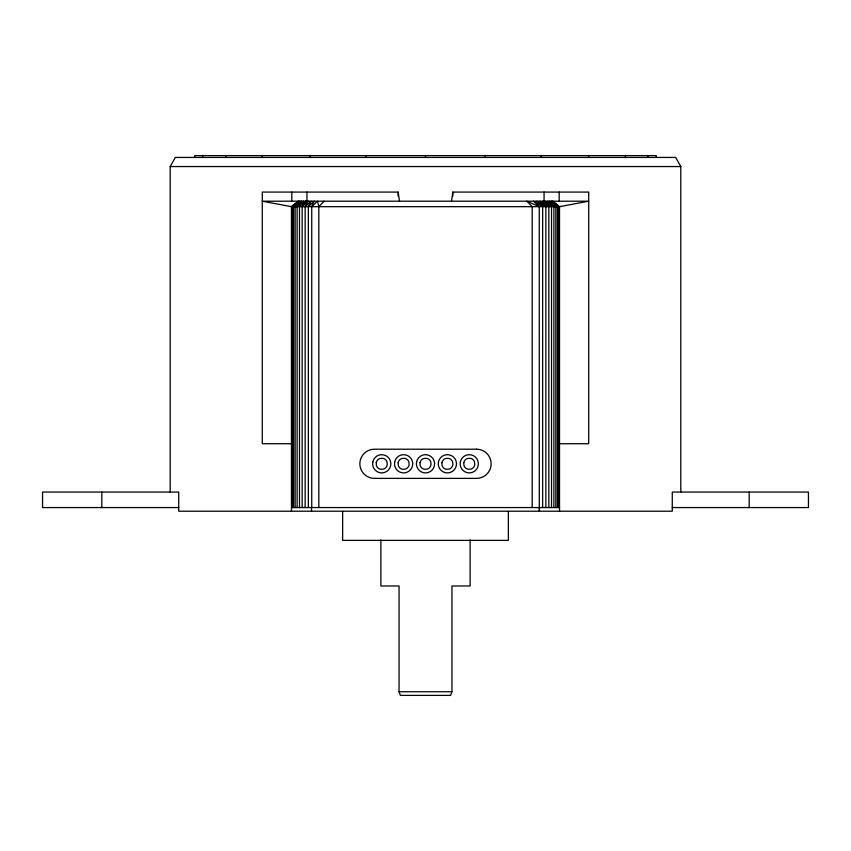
<?xml version="1.0" encoding="UTF-8"?>
<svg xmlns="http://www.w3.org/2000/svg" width="851" height="851" viewBox="0 0 851 851"><rect width="100%" height="100%" fill="white"/><g stroke="black" fill="none" stroke-linecap="round" stroke-linejoin="round"><path stroke-width="1.28" d="M451.487 201.198L452.849 192.081L588.711 192.081L588.711 443.733L559.533 443.733M470.135 539.874L470.135 585.977L451.945 585.977L451.945 691.746L450.615 695.384L400.385 695.384L399.055 691.746L399.055 585.977L380.865 585.977L380.865 539.874M311.743 507.558L311.743 206.676L314.21 201.198L308.349 206.676L308.349 507.558M308.349 206.676L311.158 201.198L305.147 206.676L305.147 507.558M170.2 492.059L170.2 166.551L175.306 157.435L675.694 157.435L680.8 166.551L680.8 492.059M305.147 206.676L308.339 201.198L302.169 206.676L302.169 507.558M302.169 206.676L305.775 201.198L297.116 206.676L297.116 507.558M318.817 507.558L318.817 206.676L324.157 201.198M311.743 206.676L317.434 201.198L318.817 206.676M305.775 201.198L299.478 206.676L299.478 507.558M297.116 206.676L303.541 201.198L295.137 206.676L295.137 507.558M295.137 206.676L301.648 201.198L293.552 206.676L293.552 507.558M293.552 206.676L300.148 201.198L292.404 206.676L292.404 507.558M292.404 206.676L299.052 201.198L291.467 206.676L262.289 201.198L588.711 201.198L559.533 206.676L291.467 206.676L291.467 511.206M291.467 206.676L298.169 201.198M170.2 166.551L680.8 166.551M399.513 201.198L398.151 192.081L262.289 192.081L262.289 443.733L291.467 443.733M178.721 507.558L42.55 507.558L42.55 492.059L178.721 492.059L178.721 511.206L672.279 511.206L672.279 492.059L808.45 492.059L808.45 507.558L672.279 507.558M291.467 507.558L559.533 507.558M399.055 691.746L451.945 691.746M539.311 511.206L539.257 206.676L526.843 201.198L532.183 206.676L532.183 507.558M545.853 507.558L545.853 206.676L536.79 201.198L542.651 206.676L542.651 507.558M542.651 206.676L533.566 201.198L539.257 206.676M548.831 507.558L548.831 206.676L539.842 201.198L545.853 206.676M558.596 507.558L558.596 206.676L551.948 201.198L557.448 206.676L557.448 507.558M557.448 206.676L550.852 201.198L555.863 206.676L555.863 507.558M555.863 206.676L549.352 201.198L553.884 206.676L553.884 507.558M553.884 206.676L547.459 201.198L551.522 206.676L551.522 507.558M545.225 201.198L551.522 206.676L542.661 201.198L548.831 206.676M558.596 206.676L552.831 201.198L559.533 206.676L559.533 511.206M749.188 492.059L749.188 507.558M656.281 157.435L656.281 155.616L194.719 155.616L194.719 157.435M648.419 155.616L648.419 157.435M648.26 155.616L648.26 157.435M625.357 155.616L625.357 157.435M588.69 155.616L588.69 157.435M559.192 192.081L559.192 201.198M544.055 192.081L544.055 201.198M540.896 155.616L540.896 157.435M539.47 507.558L539.47 511.206M508.366 511.504L508.366 540.385L342.634 540.385L342.634 511.504M485.23 155.616L485.23 157.435M452.849 192.081L452.849 195.985M425.5 155.616L425.5 157.435M398.151 192.081L398.151 195.985M365.77 155.616L365.77 157.435M311.53 507.558L311.53 511.206M310.104 155.616L310.104 157.435M306.945 192.081L306.945 201.198M291.808 192.081L291.808 201.198M262.31 155.616L262.31 157.435M225.643 155.616L225.643 157.435M202.581 155.616L202.74 157.435M101.812 492.059L101.812 507.558M372.802 461.944L372.632 464.316A9.116 9.116 0 0 0 379.886 472.72L382.259 472.901A9.116 9.116 0 0 0 390.662 465.646L390.832 463.274A9.116 9.116 0 0 0 383.588 454.87L381.216 454.689A9.116 9.116 0 0 0 372.802 461.944M376.248 462.657L376.419 465.55A5.595 5.595 0 0 0 380.599 469.273L383.493 469.114A5.595 5.595 0 0 0 387.216 464.933L387.045 462.04A5.595 5.595 0 0 0 382.876 458.317L379.982 458.476A5.595 5.595 0 0 0 376.248 462.657M394.694 461.944L394.513 464.316A9.116 9.116 0 0 0 401.768 472.72L404.14 472.901A9.116 9.116 0 0 0 412.544 465.646L412.724 463.274A9.116 9.116 0 0 0 405.47 454.87L403.097 454.689A9.116 9.116 0 0 0 394.694 461.944M398.14 462.657L398.3 465.55A5.595 5.595 0 0 0 402.48 469.273L405.374 469.114A5.595 5.595 0 0 0 409.097 464.933L408.937 462.04A5.595 5.595 0 0 0 404.757 458.317L401.863 458.476A5.595 5.595 0 0 0 398.14 462.657M416.575 461.944L416.394 464.316A9.116 9.116 0 0 0 423.649 472.72L426.021 472.901A9.116 9.116 0 0 0 434.425 465.646L434.606 463.274A9.116 9.116 0 0 0 427.351 454.87L424.979 454.689A9.116 9.116 0 0 0 416.575 461.944M420.022 462.657L420.181 465.55A5.595 5.595 0 0 0 424.362 469.273L427.255 469.114A5.595 5.595 0 0 0 430.978 464.933L430.819 462.04A5.595 5.595 0 0 0 426.638 458.317L423.745 458.476A5.595 5.595 0 0 0 420.022 462.657M438.456 461.944L438.276 464.316A9.116 9.116 0 0 0 445.53 472.72L447.903 472.901A9.116 9.116 0 0 0 456.306 465.646L456.487 463.274A9.116 9.116 0 0 0 449.232 454.87L446.86 454.689A9.116 9.116 0 0 0 438.456 461.944M441.903 462.657L442.063 465.55A5.595 5.595 0 0 0 446.243 469.273L449.137 469.114A5.595 5.595 0 0 0 452.86 464.933L452.7 462.04A5.595 5.595 0 0 0 448.52 458.317L445.626 458.476A5.595 5.595 0 0 0 441.903 462.657M460.338 461.944L460.168 464.316A9.116 9.116 0 0 0 467.412 472.72L469.784 472.901A9.116 9.116 0 0 0 478.198 465.646L478.368 463.274A9.116 9.116 0 0 0 471.114 454.87L468.741 454.689A9.116 9.116 0 0 0 460.338 461.944M463.784 462.657L463.955 465.55A5.595 5.595 0 0 0 468.124 469.273L471.018 469.114A5.595 5.595 0 0 0 474.752 464.933L474.581 462.04A5.595 5.595 0 0 0 470.401 458.317L467.507 458.476A5.595 5.595 0 0 0 463.784 462.657M476.56 449.211L374.44 449.211A14.584 14.584 0 0 0 359.856 463.795A14.584 14.584 0 0 0 374.44 478.379L476.56 478.379A14.584 14.584 0 0 0 491.144 463.795A14.584 14.584 0 0 0 476.56 449.211"/></g></svg>
